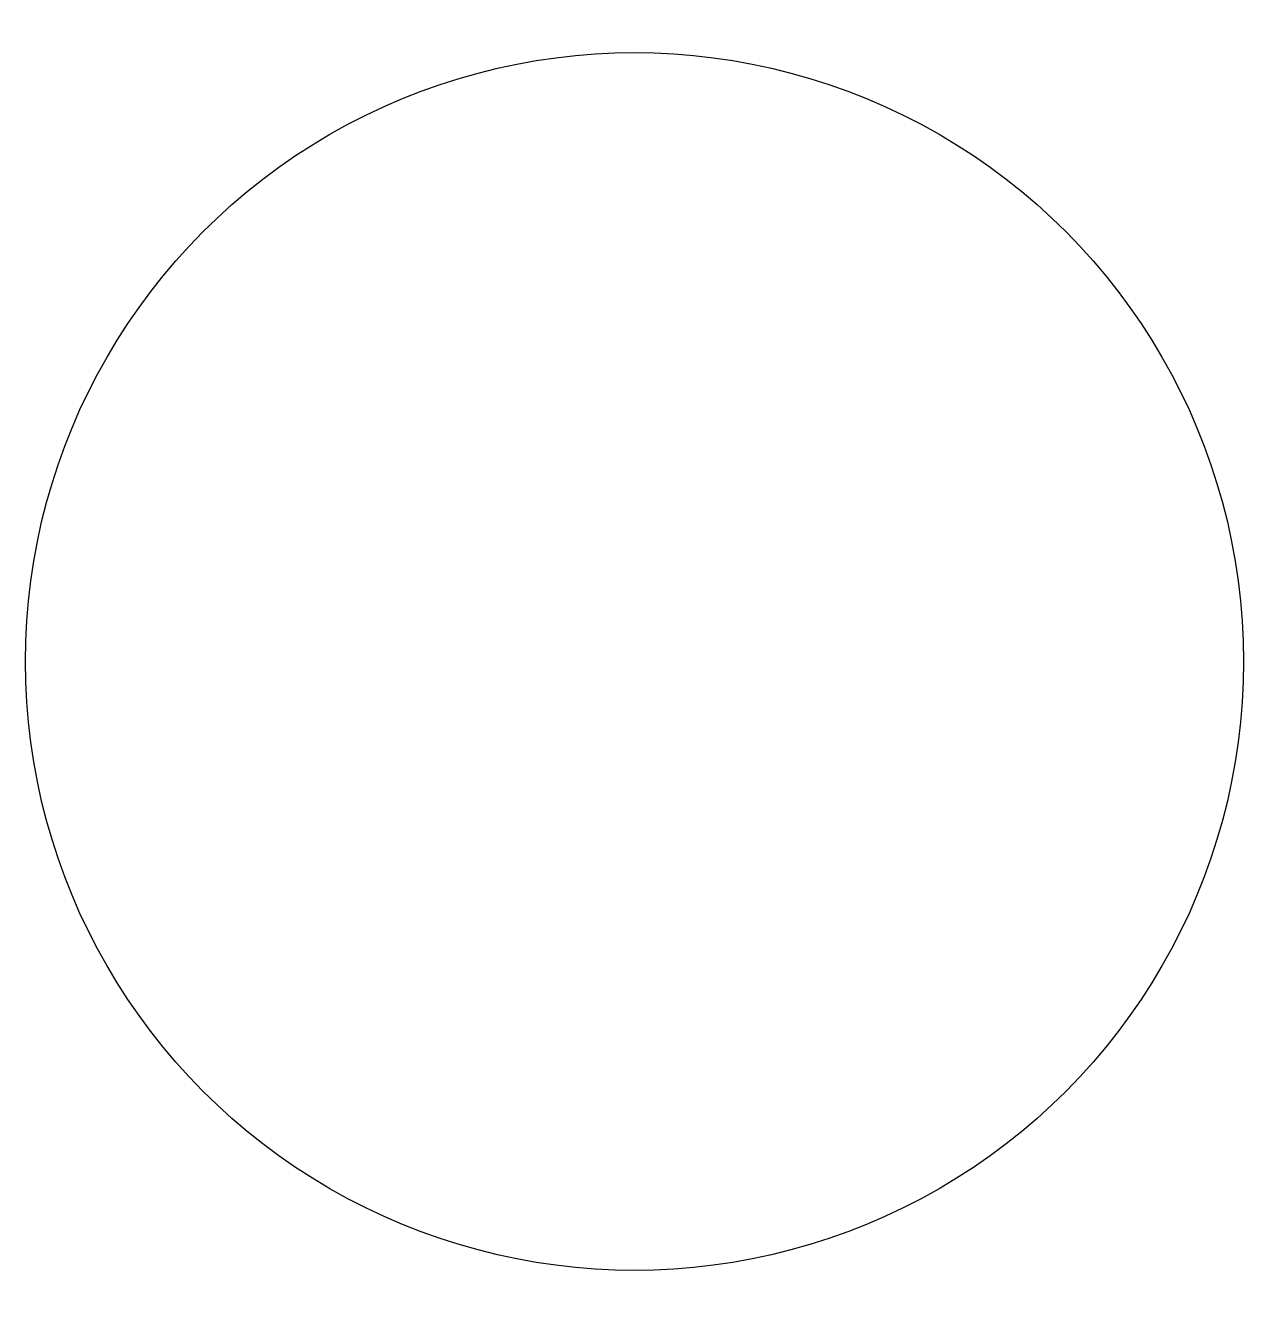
# Model space of a CAD drawing. Header units: millimetres. Extents: x 217 to 292, y 118 to 417.
# Drawn here: x 217 to 292, y 117.6 to 196 of the extents above.
import ezdxf

# ---------------------------------------------------------------- set-up
doc = ezdxf.new("R2010")
doc.units = ezdxf.units.MM
doc.layers.get('0').update_dxf_attribs({"linetype": 'CONTINUOUS'})

msp = doc.modelspace()

# ---------------------------------------------------------------- linework, layer by layer
for points in [[(235.78632, 189.28242), (247.38886, 195.98115), (261.68378, 195.98115), (273.28632, 189.28242)], [(217.03632, 156.80647), (217.03632, 170.20393), (224.18378, 182.58369), (235.78632, 189.28242)], [(273.28632, 189.28242), (284.88886, 182.58369), (292.03632, 170.20393), (292.03632, 156.80647)], [(235.78632, 124.33052), (224.18378, 131.02925), (217.03632, 143.40901), (217.03632, 156.80647)], [(292.03632, 156.80647), (292.03632, 143.40901), (284.88886, 131.02925), (273.28632, 124.33052)], [(273.28632, 124.33052), (261.68378, 117.63179), (247.38886, 117.63179), (235.78632, 124.33052)]]:
    msp.add_open_spline(points, degree=3)

doc.saveas('drawing.dxf')
